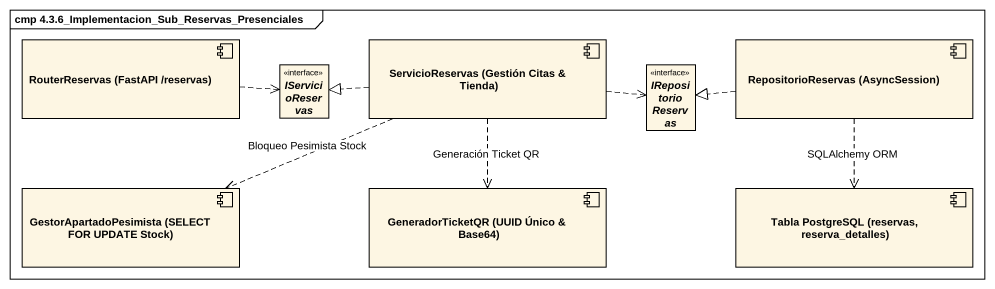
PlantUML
@startuml
mainframe cmp 4.3.6_Implementacion_Sub_Reservas_Presenciales
allowmixing
hide circle
hide empty members
component "RouterReservas (FastAPI /reservas)" as RouterReservas_FastAPI
component "ServicioReservas (Gestión Citas & Tienda)" as ServicioReservas_Gestión
component "RepositorioReservas (AsyncSession)" as RepositorioReservas
interface IServicioReservas
interface IRepositorioReservas
component "GestorApartadoPesimista (SELECT FOR UPDATE Stock)" as GestorApartadoPesimista
component "GeneradorTicketQR (UUID Único & Base64)" as GeneradorTicketQR_UUID
component "Tabla PostgreSQL (reservas, reserva_detalles)" as Tabla_PostgreSQL_reservas
RouterReservas_FastAPI .right.> IServicioReservas
ServicioReservas_Gestión .left.|> IServicioReservas
ServicioReservas_Gestión .right.> IRepositorioReservas
ServicioReservas_Gestión .left.> GestorApartadoPesimista : Bloqueo Pesimista Stock
ServicioReservas_Gestión ..> GeneradorTicketQR_UUID : Generación Ticket QR
RepositorioReservas .left.|> IRepositorioReservas
RepositorioReservas ..> Tabla_PostgreSQL_reservas : SQLAlchemy ORM
@enduml
